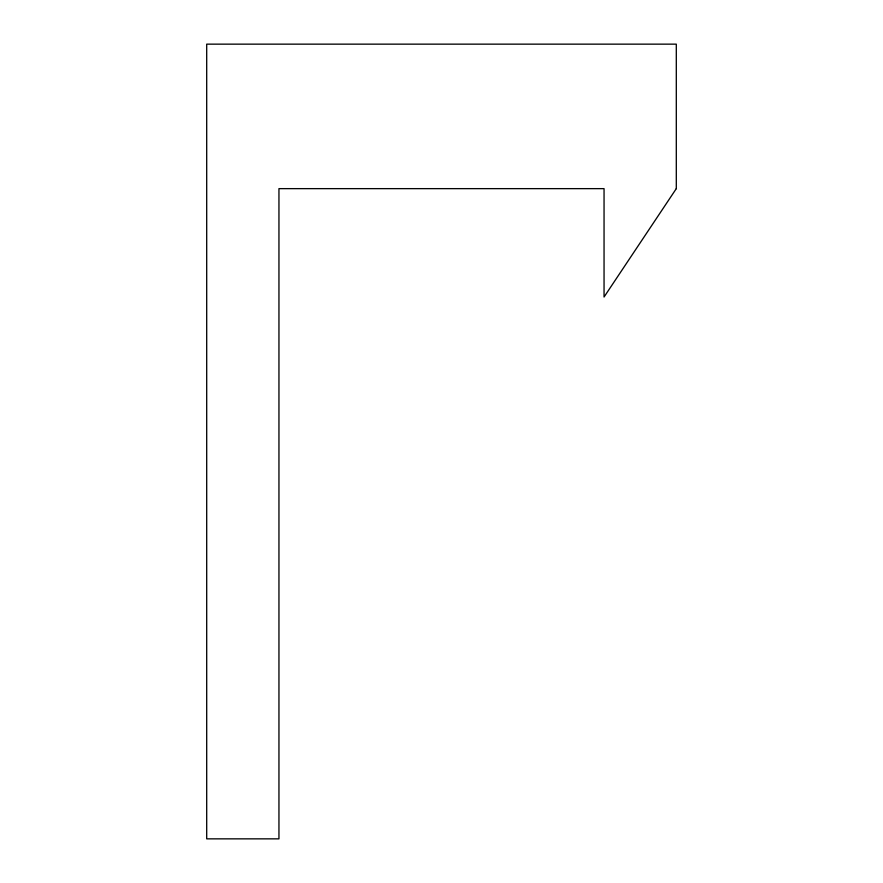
<?xml version="1.0" encoding="UTF-8"?>
<svg xmlns="http://www.w3.org/2000/svg" width="883" height="883" viewBox="0 0 883 883"><rect width="100%" height="100%" fill="white"/><g stroke="black" fill="none" stroke-linecap="round" stroke-linejoin="round"><path stroke-width="1.32" d="M676.301 188.642L604.049 297.008L604.049 188.642L278.951 188.642L278.951 838.85L206.699 838.85L206.699 44.15L676.301 44.15L676.301 188.642"/></g></svg>
